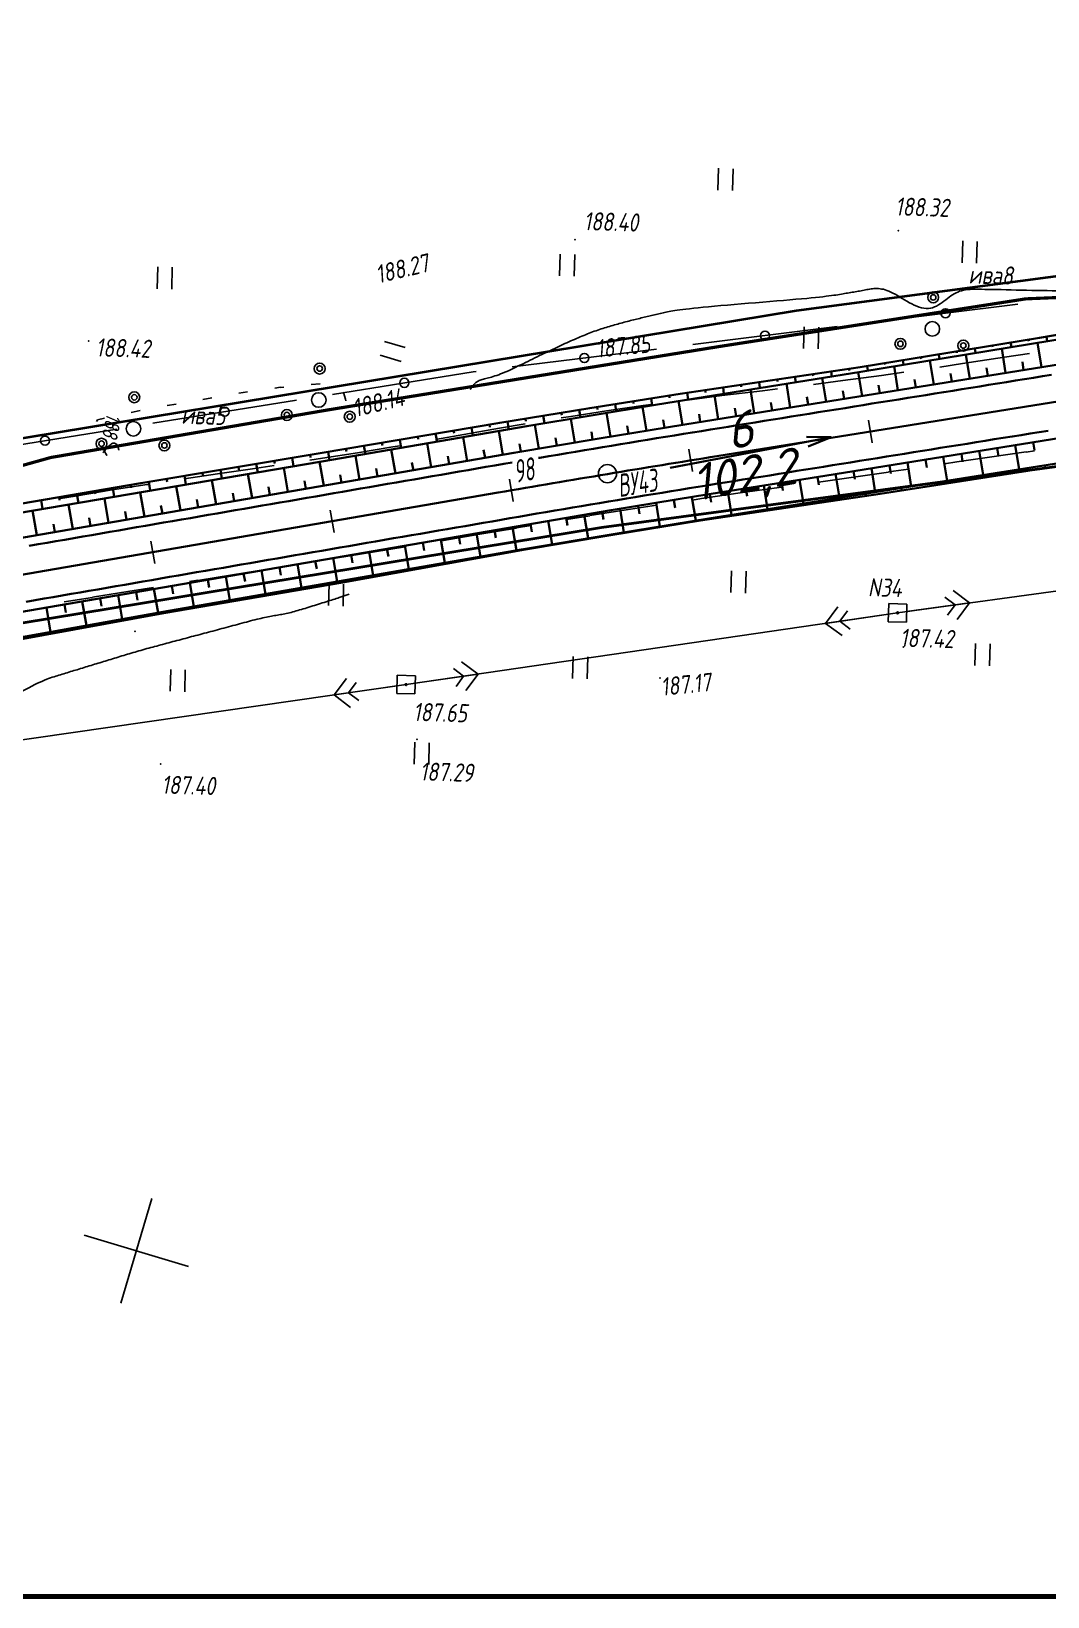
# Model space of a CAD drawing. Header units: millimetres. Extents: x 1808 to 2910, y -1045 to 155.
# Drawn here: x 2469 to 2580.8, y -535.7 to -363.6 of the extents above; entities that cross this region are included whole.
import ezdxf

# ---------------------------------------------------------------- set-up
doc = ezdxf.new("R2010")
doc.units = ezdxf.units.MM
doc.linetypes.add('CONTI', pattern=[0])
for name, color, linetype, lineweight in [('10', 1, 'Continuous', 35), ('КОПИЯ_ОСЬ_13_ОТКОСЫ', 7, 'Continuous', 30), ('КОПИЯ_ОСЬ_ГРАНИЦЫ_ПОЛОС', 7, 'Continuous', 30), ('ОСЬ_ВЕРХ_ПОКРЫТИЯ_ГРАНИЦЫ_ПОЛОС', 7, 'Continuous', 30), ('ОСЬ_ВЕРХ_ПОКРЫТИЯ_ОСЬ', 1, 'Continuous', 30), ('Уклоны ПЧ', 5, 'Continuous', 30)]:
    doc.layers.add(name, color=color, linetype=linetype, lineweight=lineweight)
for name, color, linetype in [('_Оформление', 7, 'Continuous'), ('_Ростелеком', 6, 'Continuous'), ('GOR_BDEFAULT', 212, 'CONTI'), ('NAD_MDEFAULT', 7, 'CONTI'), ('PI_OTDEFAULT', 172, 'CONTI'), ('PI_TTDEFAULT', 5, 'CONTI'), ('PLN_O', 7, 'CONTI'), ('SETKR', 2, 'CONTI'), ('SIT_LDEFAULT', 7, 'CONTI'), ('USLZNDEFAULT', 7, 'CONTI'), ('ZAPSKDEFAULT', 7, 'CONTI'), ('КОПИЯ_ОСЬ_ТАНГЕНСЫ', 1, 'Continuous'), ('ОСЬ_ВЕРХ_ПОКРЫТИЯ_ПИКЕТЫ', 1, 'Continuous')]:
    doc.layers.add(name, color=color, linetype=linetype)
doc.styles.add('eskd', font='isocpeur.ttf', dxfattribs={"width": 1.2, "height": 2})
doc.styles.add('SHRFT', font='isocpeui.ttf')
doc.styles.get("Standard").update_dxf_attribs({"font": 'isocpeui.ttf'})
doc.styles.add('ГОСТ', font='isocpeur.ttf', dxfattribs={"height": 4})
doc.linetypes.add('Связь', pattern='A,12.5,[130,ltypeshp.shx,S=1,R=-30,X=0,Y=0.9],1,[130,ltypeshp.shx,S=1,R=-30,X=0,Y=0.9],1,[130,ltypeshp.shx,S=1,R=-30,X=0,Y=0.9],4.5', length=19)

# ---------------------------------------------------------------- blocks, each defined once
blk = doc.blocks.new('BL_333')
at = {"color": 0}
for p, q in [((0, -6), (0, 6)), ((-6, 0), (6, 0))]:
    blk.add_line(p, q, dxfattribs=at)
blk = doc.blocks.new('BL_2011')
at = {"color": 0}
for p, q in [((0, 0), (0, 2.4)), ((1.6, 0), (1.6, 2.4))]:
    blk.add_line(p, q, dxfattribs=at)
blk = doc.blocks.new('BL_27')
at = {"color": 0}
for p, q in [((1, 1), (-1, 1)), ((-1, 1), (-1, -1)), ((1, -1), (1, 1)), ((-1, -1), (1, -1))]:
    blk.add_line(p, q, dxfattribs=at)
blk.add_circle((0, 0), 0.1, dxfattribs=at)
blk = doc.blocks.new('BL_2009')
at = {"color": 0}
for centre, radius in [((0, 3.46), 0.6), ((0, 3.46), 0.3), ((0, 0), 0.8), ((-3.46, -1.74), 0.6), ((-3.46, -1.74), 0.3), ((3.46, -1.74), 0.6), ((3.46, -1.74), 0.3)]:
    blk.add_circle(centre, radius, dxfattribs=at)
blk = doc.blocks.new('Стрелка')
at = {"layer": 'Уклоны ПЧ', "ltscale": 2}
for points in [[(-0.02, -0.05), (-0.02, 17.97)], [(-0.02, -0.05), (-0.58, 2.62)], [(-0.02, -0.05), (0.53, 2.62)]]:
    blk.add_lwpolyline(points, dxfattribs=at)

msp = doc.modelspace()

# ---------------------------------------------------------------- linework, layer by layer
at = {"layer": '10'}
for points in [[(2620.73, -395.22), (2606.59, -397.47), (2605.44, -387.39), (2553.12, -394.32), (2438.15, -413.26), (2438.66, -422.99), (2367.6, -436.36), (2276.23, -453.66), (2230.16, -457.47), (2219.73, -457.12), (2144.44, -454.6), (2029.16, -435.48), (1971.45, -421.43), (1894.92, -402.16), (1897.04, -393.04), (1863.68, -385.03)], [(2836.91, -383.88), (2819.46, -391.04), (2781.15, -396), (2691.22, -405.87), (2692.7, -395.44), (2606.46, -408.13), (2606.46, -408.13), (2531.72, -418.13), (2464.56, -429.19), (2448.04, -431.91), (2378.95, -444.91), (2369.55, -446.68), (2369.33, -456.96), (2288.52, -472.64), (2240.01, -477.5)], [(2288.52, -472.64), (2369.33, -456.96), (2369.55, -446.68), (2378.95, -444.91), (2448.04, -431.91), (2464.56, -429.19), (2531.72, -418.13), (2606.46, -408.13), (2606.46, -408.13), (2692.7, -395.44), (2691.22, -405.87), (2781.15, -396), (2819.46, -391.04), (2836.91, -383.88)]]:
    msp.add_lwpolyline(points, dxfattribs=at)
at = {"layer": '_Оформление', "lineweight": 70, "ltscale": 200}
msp.add_lwpolyline([(2874.19, -249.78), (1824.77, -249.78), (1824.77, -535.66), (2874.19, -535.66)], close=True, dxfattribs=at)
at = {"layer": '_Ростелеком', "color": 5, "linetype": 'Связь', "const_width": 0.35}
msp.add_lwpolyline([(2834.25, -366.64), (2803.91, -370.42), (2755.07, -373.59), (2745.15, -373.42), (2702.58, -375.96), (2684.43, -378.29), (2671.55, -380.72), (2634.25, -387.11), (2605.99, -391.86), (2578.38, -393.01), (2544.61, -398.26), (2501.7, -405.21), (2471.17, -410.45), (2438.48, -419.6), (2405.8, -425.35), (2370.72, -431.58), (2340.52, -436.8), (2307.56, -442.93)], dxfattribs=at)
at = {"layer": 'GOR_BDEFAULT', "color": 212, "elevation": 188, "flags": 128}
for points in [[(2598.45, -388.26), (2598, -388.55), (2597.58, -388.81), (2597.22, -389.04), (2596.91, -389.24), (2596.63, -389.42), (2596.39, -389.57), (2596.19, -389.69), (2596.01, -389.81), (2595.85, -389.9), (2595.72, -389.97), (2595.6, -390.04), (2595.5, -390.09), (2595.42, -390.14), (2595.33, -390.19), (2595.24, -390.23), (2595.17, -390.28), (2595.08, -390.31), (2595.01, -390.36), (2594.92, -390.4), (2594.83, -390.45), (2594.75, -390.48), (2594.66, -390.53), (2594.59, -390.57), (2594.5, -390.62), (2594.4, -390.66), (2594.32, -390.7), (2594.23, -390.75), (2594.15, -390.8), (2594.06, -390.84), (2593.96, -390.89), (2593.88, -390.93), (2593.78, -390.97), (2593.69, -391.02), (2593.59, -391.07), (2593.5, -391.11), (2593.4, -391.16), (2593.31, -391.21), (2593.22, -391.25), (2593.12, -391.29), (2593.01, -391.34), (2592.92, -391.39), (2592.82, -391.43), (2592.72, -391.49), (2592.61, -391.53), (2592.52, -391.57), (2592.41, -391.62), (2592.3, -391.66), (2592.2, -391.72), (2592.1, -391.76), (2591.99, -391.81), (2591.87, -391.85), (2591.76, -391.89), (2591.66, -391.94), (2591.54, -391.98), (2591.42, -392.02), (2591.31, -392.05), (2591.19, -392.09), (2591.07, -392.11), (2590.95, -392.15), (2590.82, -392.17), (2590.7, -392.19), (2590.57, -392.21), (2590.44, -392.23), (2590.31, -392.24), (2590.18, -392.26), (2590.05, -392.27), (2589.91, -392.27), (2589.77, -392.28), (2589.63, -392.28), (2589.5, -392.28), (2589.36, -392.29), (2589.21, -392.29), (2589.07, -392.29), (2588.92, -392.29), (2588.78, -392.28), (2588.63, -392.28), (2588.49, -392.28), (2588.33, -392.28), (2588.18, -392.28), (2588.03, -392.28), (2587.88, -392.28), (2587.73, -392.27), (2587.57, -392.27), (2587.42, -392.27), (2587.26, -392.27), (2587.1, -392.27), (2586.95, -392.26), (2586.79, -392.26), (2586.64, -392.25), (2586.48, -392.25), (2586.31, -392.25), (2586.16, -392.25), (2585.99, -392.24), (2585.82, -392.24), (2585.63, -392.22), (2585.43, -392.23), (2585.23, -392.22), (2585, -392.21), (2584.75, -392.21), (2584.48, -392.2), (2584.19, -392.19), (2583.86, -392.19), (2583.52, -392.18), (2583.14, -392.17), (2582.71, -392.16), (2582.26, -392.15), (2581.78, -392.14), (2581.27, -392.13), (2580.73, -392.11), (2580.18, -392.1), (2579.61, -392.09), (2579.04, -392.08), (2578.46, -392.06), (2577.89, -392.06), (2577.31, -392.04), (2576.76, -392.03), (2576.21, -392.02), (2575.68, -392), (2575.19, -391.99), (2574.72, -391.98), (2574.28, -391.97), (2573.88, -391.97), (2573.5, -391.96), (2573.15, -391.96), (2572.83, -391.96), (2572.53, -391.96), (2572.26, -391.99), (2572, -392), (2571.75, -392.03), (2571.52, -392.07), (2571.31, -392.12), (2571.1, -392.18), (2570.9, -392.26), (2570.71, -392.35), (2570.52, -392.45), (2570.33, -392.57), (2570.14, -392.69), (2569.95, -392.83), (2569.76, -392.97), (2569.57, -393.13), (2569.37, -393.26), (2569.18, -393.42), (2568.97, -393.55), (2568.77, -393.68), (2568.56, -393.8), (2568.35, -393.9), (2568.12, -393.98), (2567.9, -394.04), (2567.67, -394.07), (2567.43, -394.07), (2567.17, -394.05), (2566.92, -394), (2566.66, -393.92), (2566.4, -393.82), (2566.12, -393.71), (2565.86, -393.57), (2565.58, -393.43), (2565.31, -393.28), (2565.04, -393.12), (2564.78, -392.96), (2564.52, -392.81), (2564.26, -392.65), (2564.01, -392.51), (2563.77, -392.38), (2563.53, -392.26), (2563.31, -392.16), (2563.11, -392.08), (2562.91, -392.02), (2562.72, -391.96), (2562.53, -391.93), (2562.35, -391.9), (2562.17, -391.88), (2562, -391.87), (2561.84, -391.88), (2561.67, -391.89), (2561.52, -391.91), (2561.36, -391.92), (2561.21, -391.95), (2561.05, -391.98), (2560.9, -392), (2560.74, -392.03), (2560.59, -392.06), (2560.43, -392.09), (2560.27, -392.12), (2560.11, -392.15), (2559.95, -392.17), (2559.8, -392.2), (2559.63, -392.23), (2559.47, -392.26), (2559.3, -392.29), (2559.14, -392.31), (2558.96, -392.34), (2558.79, -392.38), (2558.62, -392.4), (2558.45, -392.43), (2558.28, -392.46), (2558.1, -392.5), (2557.91, -392.52), (2557.72, -392.56), (2557.5, -392.59), (2557.27, -392.62), (2557.01, -392.66), (2556.73, -392.69), (2556.41, -392.73), (2556.07, -392.78), (2555.69, -392.82), (2555.27, -392.86), (2554.79, -392.91), (2554.29, -392.96), (2553.72, -393.01), (2553.1, -393.06), (2552.44, -393.12), (2551.74, -393.18), (2551, -393.24), (2550.24, -393.31), (2549.46, -393.38), (2548.67, -393.43), (2547.88, -393.5), (2547.1, -393.57), (2546.32, -393.63), (2545.57, -393.7), (2544.84, -393.75), (2544.14, -393.82), (2543.5, -393.87), (2542.89, -393.93), (2542.35, -393.98), (2541.86, -394.03), (2541.41, -394.09), (2541.01, -394.13), (2540.66, -394.18), (2540.33, -394.21), (2540.05, -394.25), (2539.79, -394.29), (2539.56, -394.33), (2539.35, -394.37), (2539.16, -394.41), (2538.98, -394.44), (2538.82, -394.47), (2538.67, -394.51), (2538.51, -394.55), (2538.36, -394.58), (2538.2, -394.61), (2538.04, -394.65), (2537.88, -394.69), (2537.73, -394.72), (2537.56, -394.76), (2537.4, -394.79), (2537.24, -394.84), (2537.08, -394.87), (2536.92, -394.91), (2536.75, -394.95), (2536.59, -394.99), (2536.42, -395.03), (2536.26, -395.07), (2536.1, -395.11), (2535.93, -395.16), (2535.76, -395.19), (2535.59, -395.23), (2535.42, -395.28), (2535.25, -395.32), (2535.07, -395.36), (2534.9, -395.4), (2534.74, -395.45), (2534.56, -395.5), (2534.38, -395.54), (2534.21, -395.59), (2534.03, -395.64), (2533.86, -395.69), (2533.68, -395.73), (2533.51, -395.78), (2533.33, -395.83), (2533.15, -395.88), (2532.97, -395.94), (2532.79, -395.99), (2532.61, -396.04), (2532.42, -396.1), (2532.24, -396.15), (2532.06, -396.21), (2531.87, -396.26), (2531.69, -396.32), (2531.5, -396.38), (2531.32, -396.45), (2531.13, -396.51), (2530.93, -396.58), (2530.75, -396.65), (2530.56, -396.72), (2530.36, -396.79), (2530.17, -396.87), (2529.97, -396.95), (2529.77, -397.03), (2529.57, -397.11), (2529.37, -397.19), (2529.17, -397.28), (2528.97, -397.37), (2528.76, -397.46), (2528.55, -397.55), (2528.34, -397.64), (2528.13, -397.74), (2527.92, -397.83), (2527.7, -397.93), (2527.48, -398.04), (2527.26, -398.13), (2527.04, -398.24), (2526.81, -398.35), (2526.58, -398.45), (2526.35, -398.56), (2526.12, -398.67), (2525.88, -398.79), (2525.64, -398.91), (2525.4, -399.02), (2525.15, -399.14), (2524.91, -399.25), (2524.66, -399.37), (2524.41, -399.5), (2524.15, -399.63), (2523.9, -399.75), (2523.63, -399.88), (2523.37, -400.01), (2523.1, -400.14), (2522.84, -400.27), (2522.58, -400.39), (2522.32, -400.52), (2522.07, -400.64), (2521.81, -400.76), (2521.56, -400.87), (2521.32, -400.98), (2521.08, -401.08), (2520.85, -401.17), (2520.63, -401.26), (2520.42, -401.35), (2520.21, -401.42), (2520.01, -401.49), (2519.82, -401.54), (2519.64, -401.6), (2519.48, -401.64), (2519.31, -401.68), (2519.17, -401.72), (2519.02, -401.76), (2518.87, -401.79), (2518.75, -401.84), (2518.62, -401.87), (2518.5, -401.91), (2518.39, -401.95), (2518.28, -401.99), (2518.18, -402.05), (2518.09, -402.1), (2518, -402.16), (2517.92, -402.22), (2517.84, -402.29), (2517.77, -402.35), (2517.7, -402.43), (2517.64, -402.49), (2517.58, -402.56), (2517.53, -402.63), (2517.48, -402.69), (2517.44, -402.76), (2517.4, -402.83), (2517.36, -402.89), (2517.32, -402.94), (2517.3, -402.98)], [(2478.07, -408.86), (2478, -408.88), (2477.93, -408.91), (2477.84, -408.96), (2477.76, -409.02), (2477.68, -409.09), (2477.59, -409.17), (2477.5, -409.25), (2477.41, -409.34), (2477.33, -409.43), (2477.24, -409.52), (2477.17, -409.61), (2477.1, -409.7), (2477.02, -409.79), (2476.97, -409.87), (2476.9, -409.94)], [(2478.07, -408.86), (2478, -408.88), (2477.93, -408.91), (2477.84, -408.96), (2477.76, -409.02), (2477.68, -409.09), (2477.59, -409.17), (2477.5, -409.25), (2477.41, -409.34), (2477.33, -409.43), (2477.24, -409.52), (2477.17, -409.61), (2477.1, -409.7), (2477.02, -409.79), (2476.97, -409.87), (2476.9, -409.94)], [(2478.67, -409.64), (2478.66, -409.59), (2478.63, -409.52), (2478.61, -409.45), (2478.58, -409.38), (2478.56, -409.31), (2478.52, -409.22), (2478.49, -409.16), (2478.46, -409.09), (2478.42, -409.02), (2478.37, -408.98), (2478.32, -408.93), (2478.27, -408.9), (2478.2, -408.87), (2478.14, -408.86), (2478.07, -408.86)], [(2503.99, -425.47), (2503.01, -425.8), (2502.87, -425.85), (2502.73, -425.9), (2502.57, -425.95), (2502.4, -426.01), (2502.22, -426.06), (2502.04, -426.12), (2501.84, -426.18), (2501.65, -426.24), (2501.45, -426.31), (2501.24, -426.37), (2501.03, -426.43), (2500.82, -426.5), (2500.61, -426.57), (2500.39, -426.63), (2500.18, -426.7), (2499.97, -426.77), (2499.76, -426.83), (2499.55, -426.9), (2499.34, -426.97), (2499.14, -427.03), (2498.93, -427.08), (2498.74, -427.15), (2498.53, -427.2), (2498.34, -427.26), (2498.14, -427.32), (2497.96, -427.37), (2497.77, -427.43), (2497.59, -427.47), (2497.41, -427.52), (2497.24, -427.56), (2497.07, -427.59), (2496.9, -427.63), (2496.74, -427.66), (2496.57, -427.69), (2496.42, -427.72), (2496.25, -427.75), (2496.09, -427.78), (2495.92, -427.8), (2495.76, -427.83), (2495.59, -427.86), (2495.43, -427.9), (2495.25, -427.93), (2495.06, -427.96), (2494.88, -428), (2494.68, -428.04), (2494.49, -428.08), (2494.28, -428.13), (2494.07, -428.18), (2493.85, -428.23), (2493.62, -428.29), (2493.39, -428.34), (2493.15, -428.41), (2492.92, -428.46), (2492.68, -428.53), (2492.43, -428.59), (2492.18, -428.66), (2491.94, -428.73), (2491.69, -428.8), (2491.45, -428.86), (2491.19, -428.93), (2490.96, -429), (2490.71, -429.06), (2490.46, -429.13), (2490.22, -429.19), (2489.97, -429.26), (2489.73, -429.32), (2489.49, -429.38), (2489.24, -429.46), (2489, -429.52), (2488.77, -429.59), (2488.53, -429.64), (2488.29, -429.71), (2488.05, -429.77), (2487.83, -429.84), (2487.59, -429.9), (2487.35, -429.96), (2487.12, -430.02), (2486.88, -430.09), (2486.65, -430.14), (2486.42, -430.21), (2486.19, -430.27), (2485.96, -430.33), (2485.73, -430.39), (2485.5, -430.45), (2485.28, -430.52), (2485.05, -430.58), (2484.82, -430.63), (2484.6, -430.69), (2484.37, -430.75), (2484.14, -430.82), (2483.92, -430.87), (2483.7, -430.94), (2483.47, -430.99), (2483.26, -431.05), (2483.03, -431.11), (2482.82, -431.17), (2482.59, -431.22), (2482.38, -431.28), (2482.16, -431.34), (2481.94, -431.4), (2481.72, -431.46), (2481.51, -431.52), (2481.29, -431.59), (2481.08, -431.65), (2480.86, -431.71), (2480.65, -431.77), (2480.44, -431.83), (2480.23, -431.89), (2480.02, -431.95), (2479.81, -432.01), (2479.6, -432.07), (2479.4, -432.14), (2479.19, -432.2), (2478.98, -432.26), (2478.78, -432.33), (2478.57, -432.39), (2478.37, -432.45), (2478.17, -432.51), (2477.96, -432.58), (2477.77, -432.64), (2477.56, -432.7), (2477.36, -432.76), (2477.16, -432.82), (2476.96, -432.88), (2476.77, -432.94), (2476.57, -433.01), (2476.38, -433.06), (2476.18, -433.12), (2475.99, -433.18), (2475.79, -433.24), (2475.6, -433.3), (2475.4, -433.36), (2475.21, -433.41), (2475.02, -433.47), (2474.83, -433.53), (2474.65, -433.59), (2474.45, -433.65), (2474.27, -433.71), (2474.08, -433.77), (2473.9, -433.82), (2473.71, -433.87), (2473.52, -433.93), (2473.34, -433.98), (2473.15, -434.04), (2472.97, -434.1), (2472.8, -434.16), (2472.61, -434.22), (2472.43, -434.27), (2472.25, -434.32), (2472.07, -434.38), (2471.89, -434.43), (2471.72, -434.49), (2471.53, -434.54), (2471.34, -434.61), (2471.15, -434.68), (2470.94, -434.75), (2470.73, -434.83), (2470.49, -434.92), (2470.25, -435.03), (2469.99, -435.15), (2469.71, -435.27), (2469.42, -435.41), (2469.1, -435.58), (2468.75, -435.76), (2468.38, -435.96), (2467.97, -436.18), (2467.54, -436.41), (2467.1, -436.67), (2466.64, -436.93), (2466.16, -437.21), (2465.67, -437.49), (2465.17, -437.77), (2464.67, -438.05), (2464.17, -438.33), (2463.67, -438.61), (2463.17, -438.86), (2462.69, -439.12), (2462.21, -439.35), (2461.76, -439.56), (2461.33, -439.77), (2460.92, -439.94), (2460.53, -440.08), (2460.16, -440.21), (2459.82, -440.32), (2459.5, -440.41), (2459.19, -440.49), (2458.9, -440.55), (2458.64, -440.59), (2458.39, -440.63), (2458.15, -440.67), (2457.93, -440.69), (2457.73, -440.71), (2457.54, -440.72), (2457.36, -440.73), (2457.2, -440.75), (2457.04, -440.76), (2456.9, -440.77), (2456.76, -440.8), (2456.63, -440.81), (2456.52, -440.83), (2456.41, -440.85), (2456.31, -440.87), (2456.21, -440.89), (2456.13, -440.92), (2456.04, -440.95), (2455.96, -440.96), (2455.89, -440.99), (2455.81, -441.01), (2455.74, -441.03), (2455.67, -441.07), (2454.73, -441.39), (2453.93, -441.69), (2453.24, -441.97), (2452.66, -442.22), (2451.77, -442.91), (2451.66, -443.02), (2451.54, -443.14), (2451.4, -443.28), (2451.27, -443.42), (2451.13, -443.56), (2450.98, -443.72), (2450.83, -443.87), (2450.68, -444.02), (2450.53, -444.19), (2450.38, -444.34), (2450.23, -444.49), (2450.08, -444.64), (2449.93, -444.78), (2449.79, -444.92), (2449.65, -445.04), (2449.52, -445.15), (2449.39, -445.26), (2449.25, -445.36), (2449.1, -445.46), (2448.94, -445.56), (2448.74, -445.66), (2448.52, -445.76), (2448.27, -445.87), (2447.97, -446), (2447.62, -446.13), (2447.22, -446.28), (2446.76, -446.44), (2446.22, -446.63), (2445.62, -446.85), (2444.94, -447.08)]]:
    msp.add_lwpolyline(points, dxfattribs=at)
at = {"layer": 'PI_TTDEFAULT', "color": 5}
for p in [(2528.8, -386.51, 188.4), (2564.38, -385.53, 188.32), (2475.34, -397.64, 188.42), (2531.53, -400.3, 187.85), (2477.31, -410.16, 187.99), (2480.42, -429.56, 188.1), (2564.92, -431.26, 187.23), (2538.16, -434.67, 187.17), (2510.24, -435.41, 187.65), (2511.44, -441.44, 187.29), (2483.26, -444.14, 187.4)]:
    msp.add_point(p, dxfattribs=at)
at = {"layer": 'PLN_O'}
for p, q in [((2561.61, -395.58), (2577.49, -393.61)), ((2541.76, -398.03), (2557.64, -396.06)), ((2521.91, -400.5), (2537.79, -398.53)), ((2502.14, -403.51), (2517.61, -401.02)), ((2517.61, -401.02), (2517.95, -400.99)), ((2482.39, -406.68), (2498.18, -404.14)), ((2462.65, -409.86), (2478.44, -407.32))]:
    msp.add_line(p, q, dxfattribs=at)
for centre in [(2569.55, -394.59), (2549.7, -397.05), (2529.85, -399.51), (2510.04, -402.24), (2490.29, -405.41), (2470.55, -408.59)]:
    msp.add_circle(centre, 0.5, dxfattribs=at)
at = {"layer": 'SIT_LDEFAULT', "color": 7}
for p, q in [((2578.8, -399.01), (2576.04, -399.43)), ((2571.41, -400.13), (2568.91, -400.51)), ((2576.04, -399.43), (2571.42, -400.12)), ((2499.79, -402.42), (2500.79, -402.36)), ((2558.27, -402), (2555.04, -402.41)), ((2562.53, -401.42), (2558.27, -402)), ((2564.96, -401.08), (2562.53, -401.42)), ((2487.9, -404.06), (2488.87, -403.88)), ((2488.87, -403.88), (2488.89, -403.88)), ((2491.84, -403.38), (2492.82, -403.23)), ((2495.8, -402.81), (2496.42, -402.73)), ((2496.42, -402.74), (2496.79, -402.71)), ((2503.34, -403.27), (2503.35, -403.32)), ((2503.37, -403.31), (2503.58, -404.04)), ((2503.58, -404.04), (2503.61, -404.23)), ((2544.96, -403.65), (2541.14, -404.13)), ((2549.42, -403.11), (2544.96, -403.64)), ((2551.07, -402.91), (2549.42, -403.12)), ((2480.03, -405.49), (2481.02, -405.3)), ((2483.97, -404.75), (2484.95, -404.57)), ((2528.34, -405.93), (2527.3, -406.1)), ((2532.26, -405.32), (2528.34, -405.93)), ((2536.3, -404.75), (2532.26, -405.32)), ((2537.18, -404.63), (2536.31, -404.74)), ((2476.2, -406.48), (2476.32, -406.32)), ((2476.31, -406.31), (2477.09, -406.11)), ((2520.5, -407.24), (2516.58, -407.93)), ((2523.34, -406.76), (2520.5, -407.24)), ((2476.94, -409.47), (2476.84, -409.27)), ((2477.2, -409.97), (2476.94, -409.47)), ((2508.78, -409.28), (2504.91, -409.93)), ((2509.55, -409.16), (2508.77, -409.29)), ((2516.58, -407.93), (2513.49, -408.47)), ((2477.31, -410.16), (2477.2, -409.97)), ((2501.06, -410.52), (2499.67, -410.73)), ((2504.91, -409.92), (2501.06, -410.52)), ((2569.43, -411.15), (2570.81, -410.94)), ((2570.81, -410.94), (2574.63, -410.39)), ((2574.63, -410.39), (2578.42, -409.84)), ((2578.41, -409.85), (2579.33, -409.71)), ((2489.49, -412.25), (2485.83, -412.79)), ((2493.35, -411.68), (2489.49, -412.25)), ((2495.72, -411.33), (2493.35, -411.68)), ((2555.58, -413.15), (2559.45, -412.61)), ((2559.45, -412.6), (2563.27, -412.05)), ((2563.28, -412.04), (2565.47, -411.72)), ((2474.07, -414.65), (2472.01, -414.98)), ((2477.92, -414.02), (2474.07, -414.65)), ((2481.77, -413.42), (2477.92, -414.02)), ((2481.88, -413.4), (2481.77, -413.42)), ((2542.72, -414.97), (2546.99, -414.35)), ((2546.99, -414.35), (2551.25, -413.75)), ((2551.25, -413.75), (2551.62, -413.7)), ((2530.44, -416.84), (2534.45, -416.21)), ((2534.45, -416.21), (2537.76, -415.7)), ((2541.72, -415.12), (2542.72, -414.97)), ((2522.38, -418.19), (2523.94, -417.93)), ((2527.89, -417.27), (2530.44, -416.85)), ((2514.08, -419.61), (2514.37, -419.56)), ((2514.37, -419.56), (2518.36, -418.88)), ((2518.36, -418.88), (2522.38, -418.2)), ((2500.27, -421.88), (2502.71, -421.49)), ((2502.71, -421.49), (2506.56, -420.86)), ((2506.56, -420.86), (2510.13, -420.27)), ((2564.28, -427.53), (2614.79, -420.59)), ((2491.17, -423.33), (2495.02, -422.71)), ((2495.02, -422.71), (2496.31, -422.5)), ((2479.63, -425.18), (2482.48, -424.72)), ((2486.44, -424.08), (2487.33, -423.94)), ((2487.33, -423.95), (2491.17, -423.33)), ((2472.63, -426.32), (2475.77, -425.82)), ((2475.77, -425.81), (2479.63, -425.18)), ((2565.27, -427.39), (2572.2, -426.43)), ((2569.49, -425.8), (2570.62, -426.66)), ((2570.62, -426.66), (2569.76, -427.78)), ((2572.2, -426.43), (2570.4, -425.07)), ((2570.84, -428.24), (2572.2, -426.43)), ((2510.24, -435.41), (2564.28, -427.53)), ((2557.71, -426.87), (2556.36, -428.68)), ((2563.28, -427.67), (2556.36, -428.68)), ((2557.94, -428.45), (2558.79, -427.32)), ((2556.36, -428.68), (2558.18, -430.03)), ((2559.08, -429.3), (2557.94, -428.45)), ((2518.16, -434.25), (2516.34, -432.9)), ((2503.68, -434.74), (2502.32, -436.55)), ((2503.9, -436.32), (2504.75, -435.19)), ((2511.23, -435.26), (2518.16, -434.25)), ((2515.44, -433.64), (2516.57, -434.49)), ((2516.57, -434.49), (2515.73, -435.61)), ((2516.8, -436.07), (2518.16, -434.25)), ((2454.15, -443.48), (2510.24, -435.41)), ((2509.25, -435.55), (2502.32, -436.55)), ((2502.32, -436.55), (2504.13, -437.91)), ((2505.04, -437.17), (2503.9, -436.32))]:
    msp.add_line(p, q, dxfattribs=at)
at = {"layer": 'КОПИЯ_ОСЬ_13_ОТКОСЫ'}
for points in [[(2305.12, -447.39), (2522.07, -409.95), (2531.48, -408.36), (2540.9, -406.82), (2555.01, -404.55), (2668.09, -386.42)], [(2323.5, -441), (2343.17, -437.33), (2353.03, -435.65), (2362.88, -433.96), (2382.59, -430.54), (2402.27, -427), (2421.95, -423.44), (2431.81, -421.76), (2441.67, -420.06), (2461.37, -416.64), (2481.08, -413.26), (2500.81, -409.96), (2520.54, -406.63), (2530.44, -405.02), (2540.36, -403.46), (2560.15, -400.53), (2579.89, -397.29), (2588.07, -395.89)], [(2323.54, -441.22), (2353.09, -436.04), (2382.67, -431.02), (2500.97, -410.88), (2523.51, -407.02), (2530.58, -405.83), (2537.65, -404.66), (2545.19, -403.44), (2560.23, -401.02), (2588.16, -396.44)], [(2323.54, -441.22), (2353.09, -436.04), (2382.67, -431.02), (2500.97, -410.88), (2523.51, -407.02), (2530.58, -405.83), (2537.65, -404.66), (2545.19, -403.44), (2560.23, -401.02), (2588.16, -396.44)], [(2325.97, -455.29), (2355.54, -450.23), (2385.09, -445.03), (2483.52, -427.41), (2522.93, -420.57), (2533.23, -418.84), (2543.53, -417.15), (2573.63, -412.38), (2600.17, -408.2), (2640.71, -402.08), (2670.35, -397.55), (2673.3, -397.11), (2677.12, -396.6)], [(2580.65, -397.16), (2580.74, -397.65)], [(2568.81, -399.11), (2568.89, -399.6)], [(2570.78, -398.79), (2570.81, -398.95)], [(2572.22, -401.79), (2571.79, -399.12)], [(2572.76, -398.46), (2572.84, -398.95)], [(2574.73, -398.14), (2574.76, -398.3)], [(2576.16, -401.16), (2575.73, -398.47)], [(2576.71, -397.82), (2576.79, -398.3)], [(2578.68, -397.49), (2578.71, -397.65)], [(2580.11, -400.53), (2579.68, -397.83)], [(2558.94, -400.71), (2558.97, -400.88)], [(2560.92, -400.4), (2561, -400.89)], [(2562.89, -400.08), (2562.92, -400.24)], [(2564.32, -403.06), (2563.89, -400.41)], [(2564.86, -399.76), (2564.94, -400.24)], [(2566.84, -399.43), (2566.86, -399.59)], [(2568.27, -402.43), (2567.84, -399.77)], [(2574.19, -401.48), (2574.05, -400.59)], [(2578.14, -400.84), (2578, -399.95)], [(2547.07, -402.46), (2547.1, -402.69)], [(2549.05, -402.17), (2549.14, -402.8)], [(2551.03, -401.88), (2551.06, -402.09)], [(2552.47, -404.96), (2552.05, -402.33)], [(2553, -401.59), (2553.09, -402.17)], [(2554.98, -401.29), (2555.01, -401.49)], [(2556.42, -404.33), (2556, -401.7)], [(2556.96, -401), (2557.04, -401.53)], [(2560.37, -403.69), (2559.94, -401.06)], [(2562.34, -403.38), (2562.2, -402.5)], [(2566.29, -402.74), (2566.15, -401.86)], [(2570.24, -402.11), (2570.1, -401.22)], [(2535.2, -404.26), (2535.25, -404.53)], [(2537.18, -403.95), (2537.3, -404.72)], [(2539.16, -403.65), (2539.2, -403.9)], [(2540.62, -406.86), (2540.2, -404.25)], [(2541.13, -403.34), (2541.24, -404.08)], [(2543.11, -403.05), (2543.15, -403.3)], [(2544.57, -406.23), (2544.15, -403.61)], [(2545.09, -402.76), (2545.19, -403.44)], [(2548.52, -405.59), (2548.1, -402.97)], [(2554.44, -404.64), (2554.3, -403.77)], [(2558.39, -404.01), (2558.25, -403.13)], [(2298.6, -456.63), (2523.43, -417.84), (2532.8, -416.25), (2542.18, -414.71), (2556.28, -412.45), (2599.74, -405.48)], [(2525.33, -405.84), (2525.47, -406.68)], [(2527.3, -405.52), (2527.35, -405.8)], [(2529.28, -405.21), (2529.41, -406.02)], [(2531.25, -404.89), (2531.3, -405.16)], [(2532.72, -408.16), (2532.29, -405.54)], [(2533.23, -404.58), (2533.35, -405.37)], [(2536.67, -407.51), (2536.24, -404.89)], [(2542.59, -406.55), (2542.45, -405.67)], [(2546.54, -405.91), (2546.4, -405.04)], [(2550.49, -405.28), (2550.35, -404.4)], [(2515.47, -407.49), (2515.52, -407.78)], [(2517.44, -407.15), (2517.59, -408.03)], [(2519.41, -406.82), (2519.46, -407.11)], [(2520.89, -410.16), (2520.44, -407.54)], [(2521.38, -406.49), (2521.53, -407.36)], [(2523.36, -406.17), (2523.4, -406.46)], [(2524.84, -409.48), (2524.39, -406.87)], [(2528.78, -408.82), (2528.34, -406.2)], [(2530.75, -408.48), (2530.61, -407.61)], [(2534.7, -407.83), (2534.55, -406.96)], [(2538.65, -407.18), (2538.5, -406.31)], [(2325.97, -455.28), (2355.54, -450.23), (2385.09, -445.03), (2483.52, -427.41), (2522.93, -420.57), (2533.23, -418.84), (2543.53, -417.15), (2573.63, -412.38), (2600.17, -408.2)], [(2503.63, -409.49), (2503.69, -409.79)], [(2505.61, -409.15), (2505.76, -410.06)], [(2507.58, -408.82), (2507.63, -409.12)], [(2509.55, -408.49), (2509.7, -409.38)], [(2511.52, -408.15), (2511.57, -408.45)], [(2513.01, -411.52), (2512.56, -408.89)], [(2513.49, -407.82), (2513.64, -408.71)], [(2516.95, -410.84), (2516.5, -408.22)], [(2522.86, -409.82), (2522.71, -408.95)], [(2526.81, -409.15), (2526.66, -408.28)], [(2575.24, -409.41), (2575.38, -410.29)], [(2577.21, -409.09), (2577.64, -411.75)], [(2579.19, -408.78), (2579.33, -409.66)], [(2317, -457.4), (2345.8, -452.58), (2365.49, -449.08), (2375.32, -447.23), (2385.15, -445.42), (2404.83, -441.82), (2424.54, -438.44), (2434.37, -436.59), (2454.04, -432.94), (2463.87, -431.14), (2483.55, -427.55), (2503.26, -424.18), (2522.94, -420.65), (2532.77, -418.99), (2542.61, -417.38), (2562.38, -414.43), (2590.35, -410.08)], [(2493.77, -411.14), (2493.93, -412.08)], [(2495.74, -410.81), (2495.8, -411.12)], [(2497.72, -410.48), (2497.87, -411.41)], [(2499.69, -410.15), (2499.74, -410.46)], [(2501.18, -413.56), (2500.73, -410.92)], [(2501.66, -409.82), (2501.82, -410.73)], [(2505.13, -412.88), (2504.67, -410.25)], [(2509.07, -412.2), (2508.61, -409.57)], [(2511.04, -411.86), (2510.89, -410.98)], [(2514.98, -411.18), (2514.83, -410.3)], [(2518.92, -410.5), (2518.77, -409.62)], [(2565.36, -410.99), (2565.79, -413.62)], [(2567.34, -410.68), (2567.48, -411.55)], [(2569.31, -410.36), (2569.74, -413)], [(2571.29, -410.04), (2571.43, -410.92)], [(2573.26, -409.73), (2573.69, -412.37)], [(2483.91, -412.79), (2483.96, -413.11)], [(2485.88, -412.46), (2486.04, -413.42)], [(2487.85, -412.13), (2487.91, -412.45)], [(2489.36, -415.6), (2488.9, -412.93)], [(2489.83, -411.8), (2489.99, -412.75)], [(2491.8, -411.47), (2491.85, -411.79)], [(2493.3, -414.92), (2492.84, -412.26)], [(2497.24, -414.24), (2496.79, -411.59)], [(2503.15, -413.22), (2503, -412.34)], [(2507.1, -412.54), (2506.94, -411.66)], [(2553.51, -412.89), (2553.93, -415.5)], [(2555.49, -412.58), (2555.63, -413.45)], [(2557.46, -412.26), (2557.88, -414.88)], [(2559.44, -411.94), (2559.58, -412.82)], [(2561.41, -411.63), (2561.83, -414.25)], [(2563.39, -411.31), (2563.53, -412.19)], [(2572.65, -412.83), (2572.61, -412.54)], [(2574.63, -412.53), (2574.61, -412.43)], [(2576.61, -412.22), (2576.56, -411.92)], [(2578.58, -411.91), (2578.57, -411.81)], [(2580.56, -411.61), (2580.51, -411.3)], [(2474.05, -414.47), (2474.22, -415.43)], [(2476.02, -414.13), (2476.08, -414.45)], [(2477.99, -413.79), (2478.16, -414.76)], [(2479.96, -413.45), (2480.02, -413.78)], [(2481.48, -416.96), (2481.01, -414.28)], [(2481.94, -413.12), (2482.1, -414.09)], [(2485.42, -416.28), (2484.96, -413.61)], [(2491.33, -415.26), (2491.18, -414.37)], [(2495.27, -414.58), (2495.12, -413.69)], [(2499.21, -413.9), (2499.06, -413.02)], [(2543.64, -414.48), (2543.78, -415.34)], [(2545.62, -414.16), (2546.03, -416.76)], [(2547.59, -413.85), (2547.73, -414.71)], [(2549.57, -413.53), (2549.98, -416.13)], [(2551.54, -413.21), (2551.68, -414.08)], [(2560.79, -414.67), (2560.76, -414.42)], [(2562.77, -414.37), (2562.76, -414.29)], [(2564.75, -414.06), (2564.71, -413.8)], [(2566.72, -413.76), (2566.71, -413.67)], [(2568.7, -413.45), (2568.66, -413.17)], [(2570.68, -413.14), (2570.66, -413.05)], [(2469.65, -419), (2469.18, -416.29)], [(2470.11, -415.14), (2470.27, -416.1)], [(2472.08, -414.8), (2472.13, -415.13)], [(2473.59, -418.32), (2473.13, -415.62)], [(2477.53, -417.64), (2477.07, -414.95)], [(2483.45, -416.62), (2483.29, -415.72)], [(2487.39, -415.94), (2487.23, -415.05)], [(2533.77, -416.09), (2534.2, -418.68)], [(2535.75, -415.77), (2535.89, -416.63)], [(2537.72, -415.44), (2538.14, -418.03)], [(2539.69, -415.12), (2539.83, -415.98)], [(2541.67, -414.8), (2542.09, -417.39)], [(2548.92, -416.44), (2548.9, -416.3)], [(2550.9, -416.14), (2550.9, -416.1)], [(2552.88, -415.85), (2552.86, -415.67)], [(2554.86, -415.55), (2554.85, -415.49)], [(2556.84, -415.26), (2556.81, -415.05)], [(2558.82, -414.96), (2558.8, -414.89)], [(2471.62, -418.66), (2471.46, -417.76)], [(2475.56, -417.98), (2475.41, -417.08)], [(2479.5, -417.3), (2479.35, -416.4)], [(2521.94, -418.09), (2522.38, -420.67)], [(2523.91, -417.75), (2524.06, -418.61)], [(2525.88, -417.42), (2526.32, -420)], [(2527.85, -417.08), (2528, -417.94)], [(2529.83, -416.75), (2530.26, -419.33)], [(2531.8, -416.42), (2531.94, -417.28)], [(2539.04, -417.96), (2539.04, -417.93)], [(2541.01, -417.63), (2541, -417.56)], [(2542.99, -417.32), (2542.99, -417.3)], [(2544.97, -417.03), (2544.95, -416.93)], [(2546.95, -416.73), (2546.94, -416.7)], [(2512.09, -419.79), (2512.23, -420.66)], [(2514.06, -419.45), (2514.5, -422.04)], [(2516.03, -419.11), (2516.18, -419.98)], [(2518, -418.77), (2518.44, -421.35)], [(2519.97, -418.43), (2520.12, -419.29)], [(2529.17, -419.59), (2529.16, -419.52)], [(2531.15, -419.26), (2531.14, -419.23)], [(2533.12, -418.93), (2533.11, -418.86)], [(2535.09, -418.6), (2535.09, -418.58)], [(2537.07, -418.28), (2537.05, -418.21)], [(2502.23, -421.49), (2502.68, -424.09)], [(2504.2, -421.15), (2504.35, -422.02)], [(2506.17, -420.81), (2506.62, -423.41)], [(2508.14, -420.47), (2508.29, -421.34)], [(2510.11, -420.13), (2510.56, -422.72)], [(2517.35, -421.65), (2517.33, -421.55)], [(2519.32, -421.3), (2519.32, -421.26)], [(2521.29, -420.94), (2521.28, -420.86)], [(2523.26, -420.59), (2523.25, -420.57)], [(2525.23, -420.26), (2525.22, -420.18)], [(2527.2, -419.92), (2527.2, -419.9)], [(2492.38, -423.2), (2492.53, -424.06)], [(2494.35, -422.86), (2494.8, -425.46)], [(2496.32, -422.51), (2496.47, -423.38)], [(2498.29, -422.17), (2498.74, -424.77)], [(2500.26, -421.84), (2500.41, -422.7)], [(2509.48, -423.06), (2509.45, -422.91)], [(2511.45, -422.71), (2511.44, -422.66)], [(2513.42, -422.36), (2513.39, -422.23)], [(2515.38, -422), (2515.38, -421.96)], [(2482.52, -424.9), (2482.97, -427.51)], [(2484.49, -424.56), (2484.64, -425.43)], [(2486.46, -424.22), (2486.91, -426.82)], [(2488.44, -423.88), (2488.59, -424.74)], [(2490.41, -423.54), (2490.86, -426.14)], [(2497.66, -425.13), (2497.63, -424.96)], [(2499.63, -424.8), (2499.62, -424.74)], [(2501.6, -424.46), (2501.57, -424.28)], [(2503.57, -424.12), (2503.56, -424.06)], [(2505.54, -423.77), (2505.51, -423.6)], [(2507.51, -423.41), (2507.5, -423.36)], [(2472.67, -426.6), (2472.82, -427.49)], [(2474.64, -426.26), (2475.1, -428.92)], [(2476.61, -425.92), (2476.76, -426.8)], [(2478.58, -425.58), (2479.04, -428.22)], [(2480.55, -425.24), (2480.7, -426.12)], [(2489.77, -426.48), (2489.75, -426.33)], [(2491.74, -426.14), (2491.74, -426.09)], [(2493.72, -425.81), (2493.69, -425.65)], [(2495.69, -425.47), (2495.68, -425.42)], [(2470.7, -426.94), (2471.16, -429.63)], [(2477.96, -428.57), (2477.93, -428.41)], [(2479.92, -428.21), (2479.91, -428.16)], [(2481.89, -427.85), (2481.87, -427.71)], [(2483.86, -427.49), (2483.85, -427.45)], [(2485.83, -427.16), (2485.81, -427.02)], [(2487.8, -426.82), (2487.79, -426.77)], [(2470.09, -430), (2470.05, -429.82)], [(2472.05, -429.64), (2472.04, -429.58)], [(2474.02, -429.28), (2473.99, -429.12)], [(2475.99, -428.92), (2475.98, -428.87)]]:
    msp.add_lwpolyline(points, dxfattribs=at)
at = {"layer": 'КОПИЯ_ОСЬ_ГРАНИЦЫ_ПОЛОС'}
for points in [[(2581.2, -401.37), (2580.21, -401.52), (2579.23, -401.68), (2578.24, -401.84), (2577.25, -402), (2576.27, -402.16), (2575.28, -402.31), (2574.29, -402.47), (2573.31, -402.63), (2572.32, -402.79), (2571.33, -402.95), (2570.35, -403.11), (2569.36, -403.26), (2568.37, -403.42), (2567.39, -403.58), (2566.4, -403.74), (2565.41, -403.9), (2564.42, -404.06), (2563.44, -404.21), (2562.45, -404.37), (2561.46, -404.53), (2560.48, -404.69), (2559.49, -404.85), (2558.5, -405.01), (2557.52, -405.16), (2556.53, -405.32), (2555.54, -405.48), (2554.56, -405.64), (2553.57, -405.8), (2552.58, -405.95), (2551.6, -406.11), (2550.61, -406.27), (2549.62, -406.43), (2548.64, -406.59), (2547.65, -406.75), (2546.66, -406.9), (2545.67, -407.06), (2544.69, -407.22), (2543.7, -407.38), (2542.71, -407.54), (2541.72, -407.7), (2540.74, -407.86), (2539.75, -408.02), (2538.76, -408.18), (2537.77, -408.34), (2536.78, -408.5), (2535.8, -408.66), (2534.81, -408.83), (2533.82, -408.99), (2532.83, -409.15), (2531.85, -409.32), (2530.86, -409.48), (2529.87, -409.65), (2528.88, -409.81), (2527.9, -409.98), (2526.91, -410.14), (2525.92, -410.31), (2524.94, -410.48), (2524.79, -410.5)], [(2521.92, -410.99), (2520.99, -411.15), (2520, -411.32), (2519.02, -411.49), (2518.03, -411.66), (2517.05, -411.83), (2516.06, -412), (2515.08, -412.17), (2514.09, -412.34), (2513.11, -412.51), (2512.12, -412.68), (2511.14, -412.85), (2510.15, -413.02), (2509.17, -413.19), (2508.19, -413.36), (2507.2, -413.53), (2506.22, -413.7), (2505.23, -413.87), (2504.25, -414.04), (2503.26, -414.21), (2502.28, -414.38), (2501.29, -414.55), (2500.31, -414.72), (2499.32, -414.89), (2498.34, -415.06), (2497.35, -415.23), (2496.37, -415.4), (2495.38, -415.57), (2494.4, -415.74), (2493.41, -415.91), (2492.43, -416.08), (2491.44, -416.25), (2490.46, -416.42), (2489.47, -416.59), (2488.49, -416.76), (2487.5, -416.93), (2486.52, -417.1), (2485.53, -417.27), (2484.55, -417.44), (2483.56, -417.61), (2482.58, -417.78), (2481.59, -417.95), (2480.61, -418.12), (2479.62, -418.29), (2478.64, -418.46), (2477.65, -418.63), (2476.67, -418.8), (2475.68, -418.97), (2474.7, -419.14), (2473.71, -419.31), (2472.73, -419.48), (2471.74, -419.65), (2470.76, -419.82), (2469.77, -419.99), (2468.79, -420.16)]]:
    msp.add_lwpolyline(points, dxfattribs=at)
at = {"layer": 'КОПИЯ_ОСЬ_ТАНГЕНСЫ'}
for p, q in [((2532.38, -412.23), (2689.27, -387.08)), ((2221.71, -465.84), (2532.38, -412.23))]:
    msp.add_line(p, q, dxfattribs=at)
msp.add_circle((2532.38, -412.23), 1, dxfattribs=at)
at = {"layer": 'ОСЬ_ВЕРХ_ПОКРЫТИЯ_ГРАНИЦЫ_ПОЛОС'}
for points in [[(2305.12, -447.39), (2522.07, -409.95), (2531.48, -408.36), (2540.9, -406.82), (2555.01, -404.55), (2668.09, -386.42)], [(2298.6, -456.63), (2523.43, -417.84), (2532.8, -416.25), (2542.18, -414.71), (2556.28, -412.45), (2599.74, -405.48)], [(2580.83, -407.5), (2579.84, -407.66), (2578.85, -407.82), (2577.87, -407.98), (2576.88, -408.14), (2575.89, -408.29), (2574.9, -408.45), (2573.92, -408.61), (2572.93, -408.77), (2571.94, -408.93), (2570.96, -409.08), (2569.97, -409.24), (2568.98, -409.4), (2568, -409.56), (2567.01, -409.72), (2566.02, -409.88), (2565.03, -410.03), (2564.05, -410.19), (2563.06, -410.35), (2562.07, -410.51), (2561.09, -410.67), (2560.1, -410.83), (2559.11, -410.98), (2558.13, -411.14), (2557.14, -411.3), (2556.15, -411.46), (2555.17, -411.62), (2554.18, -411.78), (2553.19, -411.93), (2552.2, -412.09), (2551.22, -412.25), (2550.23, -412.41), (2549.24, -412.57), (2548.26, -412.72), (2547.27, -412.88), (2546.28, -413.04), (2545.3, -413.2), (2544.31, -413.36), (2543.32, -413.52), (2542.34, -413.68), (2541.35, -413.83), (2540.37, -413.99), (2539.38, -414.16), (2538.4, -414.32), (2537.41, -414.48), (2536.43, -414.64), (2535.44, -414.8), (2534.46, -414.96), (2533.47, -415.13), (2532.49, -415.29), (2531.51, -415.46), (2530.52, -415.62), (2529.54, -415.79), (2528.55, -415.95), (2527.57, -416.12), (2526.58, -416.28), (2525.6, -416.45), (2524.62, -416.62), (2523.63, -416.79), (2522.65, -416.96), (2521.66, -417.13), (2520.68, -417.3), (2519.7, -417.47), (2518.71, -417.64), (2517.73, -417.81), (2516.74, -417.98), (2515.76, -418.15), (2514.77, -418.32), (2513.79, -418.49), (2512.8, -418.66), (2511.82, -418.83), (2510.83, -419), (2509.85, -419.17), (2508.86, -419.33), (2507.88, -419.5), (2506.89, -419.67), (2505.91, -419.84), (2504.92, -420.01), (2503.94, -420.18), (2502.95, -420.35), (2501.97, -420.52), (2500.98, -420.69), (2500, -420.86), (2499.01, -421.03), (2498.03, -421.2), (2497.04, -421.37), (2496.06, -421.54), (2495.07, -421.71), (2494.09, -421.88), (2493.1, -422.05), (2492.12, -422.22), (2491.13, -422.39), (2490.15, -422.56), (2489.16, -422.73), (2488.18, -422.9), (2487.19, -423.07), (2486.21, -423.24), (2485.22, -423.41), (2484.24, -423.58), (2483.25, -423.75), (2482.27, -423.92), (2481.28, -424.09), (2480.3, -424.26), (2479.31, -424.43), (2478.33, -424.6), (2477.34, -424.77), (2476.36, -424.94), (2475.37, -425.11), (2474.39, -425.28), (2473.4, -425.45), (2472.42, -425.62), (2471.43, -425.79), (2470.45, -425.96), (2469.46, -426.13), (2468.48, -426.3)]]:
    msp.add_lwpolyline(points, dxfattribs=at)
at = {"layer": 'ОСЬ_ВЕРХ_ПОКРЫТИЯ_ОСЬ'}
msp.add_lwpolyline([(2305.77, -451.34), (2520.36, -414.31), (2520.36, -414.31, -0.002974), (2544.41, -410.3), (2544.41, -410.3), (2663.26, -391.25)], format="xyb", dxfattribs=at)
at = {"layer": 'ОСЬ_ВЕРХ_ПОКРЫТИЯ_ПИКЕТЫ'}
for p, q in [((2561.48, -408.83), (2561.09, -406.36)), ((2541.74, -412), (2541.34, -409.53)), ((2522.02, -415.29), (2521.6, -412.82)), ((2522.02, -415.29), (2521.6, -412.82)), ((2502.32, -418.69), (2501.89, -416.23)), ((2482.61, -422.09), (2482.18, -419.63))]:
    msp.add_line(p, q, dxfattribs=at)

# ---------------------------------------------------------------- block references
at = {"layer": 'SETKR', "color": 82, "rotation": 73.41206077923891}
msp.add_blockref('BL_333', (2480.58, -497.65), dxfattribs=at)
at = {"layer": 'USLZNDEFAULT', "color": 7, "rotation": 358.4120607792389}
for name, p in [('BL_2009', (2568.1, -396.31)), ('BL_2009', (2500.64, -404.13)), ('BL_2009', (2480.26, -407.29)), ('BL_27', (2564.28, -427.53)), ('BL_27', (2510.24, -435.41))]:
    msp.add_blockref(name, p, dxfattribs=at)
at = {"layer": 'ZAPSKDEFAULT', "color": 7}
for p, rotation in [((2544.53, -381.06), 358.4120607792389), ((2571.37, -389.05), 358.4120607792389), ((2527.12, -390.48), 358.4120607792389), ((2482.87, -391.9), 358.4120607792389), ((2553.95, -398.47), 358.4120607792389), ((2509.7, -399.9), 73.41206077923891), ((2545.96, -425.3), 358.4120607792389), ((2501.71, -426.73), 358.4120607792389), ((2572.79, -433.3), 358.4120607792389), ((2528.54, -434.73), 358.4120607792389), ((2484.3, -436.15), 358.4120607792389), ((2511.13, -444.15), 358.4120607792389)]:
    msp.add_blockref('BL_2011', p, dxfattribs=dict(at, rotation=rotation))
at = {"layer": 'Уклоны ПЧ', "rotation": 100.824747922919}
msp.add_blockref('Стрелка', (2556.93, -408.19), dxfattribs=at)

# ---------------------------------------------------------------- texts
at = {"layer": 'GOR_BDEFAULT', "color": 212, "style": 'SHRFT', "width": 0.75}
msp.add_text('188', height=1.722, rotation=257.8323, dxfattribs=at).set_placement((2477.34, -405.53, 188))
at = {"layer": 'NAD_MDEFAULT', "color": 7, "style": 'eskd', "oblique": 10, "width": 0.8}
for s, rotation, p in [('ива8', 358.4121, (2572.07, -391.32)), ('ива5', 358.1429, (2485.51, -406.73)), ('N34', 358.4121, (2561.02, -425.7))]:
    msp.add_text(s, height=2, rotation=rotation, dxfattribs=at).set_placement(p)
at = {"layer": 'PI_OTDEFAULT', "color": 172, "style": 'eskd', "oblique": 10, "width": 0.8}
for s, rotation, p in [('188.32', 358.4121, (2564.02, -383.85)), ('188.40', 358.4121, (2529.78, -385.46)), ('188.27', 13.4121, (2507.19, -391.34)), ('188.42', 358.4121, (2476.13, -399.34)), ('187.85', 5.7687, (2531.23, -399.5)), ('188.14', 13.4121, (2504.67, -406.03)), ('187.42', 358.4121, (2564.55, -431.25)), ('187.17', 5.7687, (2538.36, -436.66)), ('187.65', 358.4121, (2511.02, -439.4)), ('187.40', 358.4121, (2483.35, -447.4)), ('187.29', 358.4121, (2511.75, -445.95))]:
    msp.add_text(s, height=2, rotation=rotation, dxfattribs=at).set_placement(p)
at = {"layer": 'КОПИЯ_ОСЬ_ТАНГЕНСЫ', "width": 0.6}
msp.add_text('ВУ43', height=2.5, rotation=9.1095, dxfattribs=at).set_placement((2533.7, -414.81))
at = {"layer": 'ОСЬ_ВЕРХ_ПОКРЫТИЯ_ПИКЕТЫ', "width": 0.6}
msp.add_text('98', height=2.5, rotation=9.7499, dxfattribs=at).set_placement((2522.3, -413.25))
at = {"layer": 'Уклоны ПЧ', "style": 'ГОСТ', "oblique": 15}
for s, p in [('6', (2545.81, -409.6)), ('102,2', (2542.01, -415.26))]:
    msp.add_text(s, height=4, rotation=9.8051, dxfattribs=at).set_placement(p)

doc.saveas('drawing.dxf')
